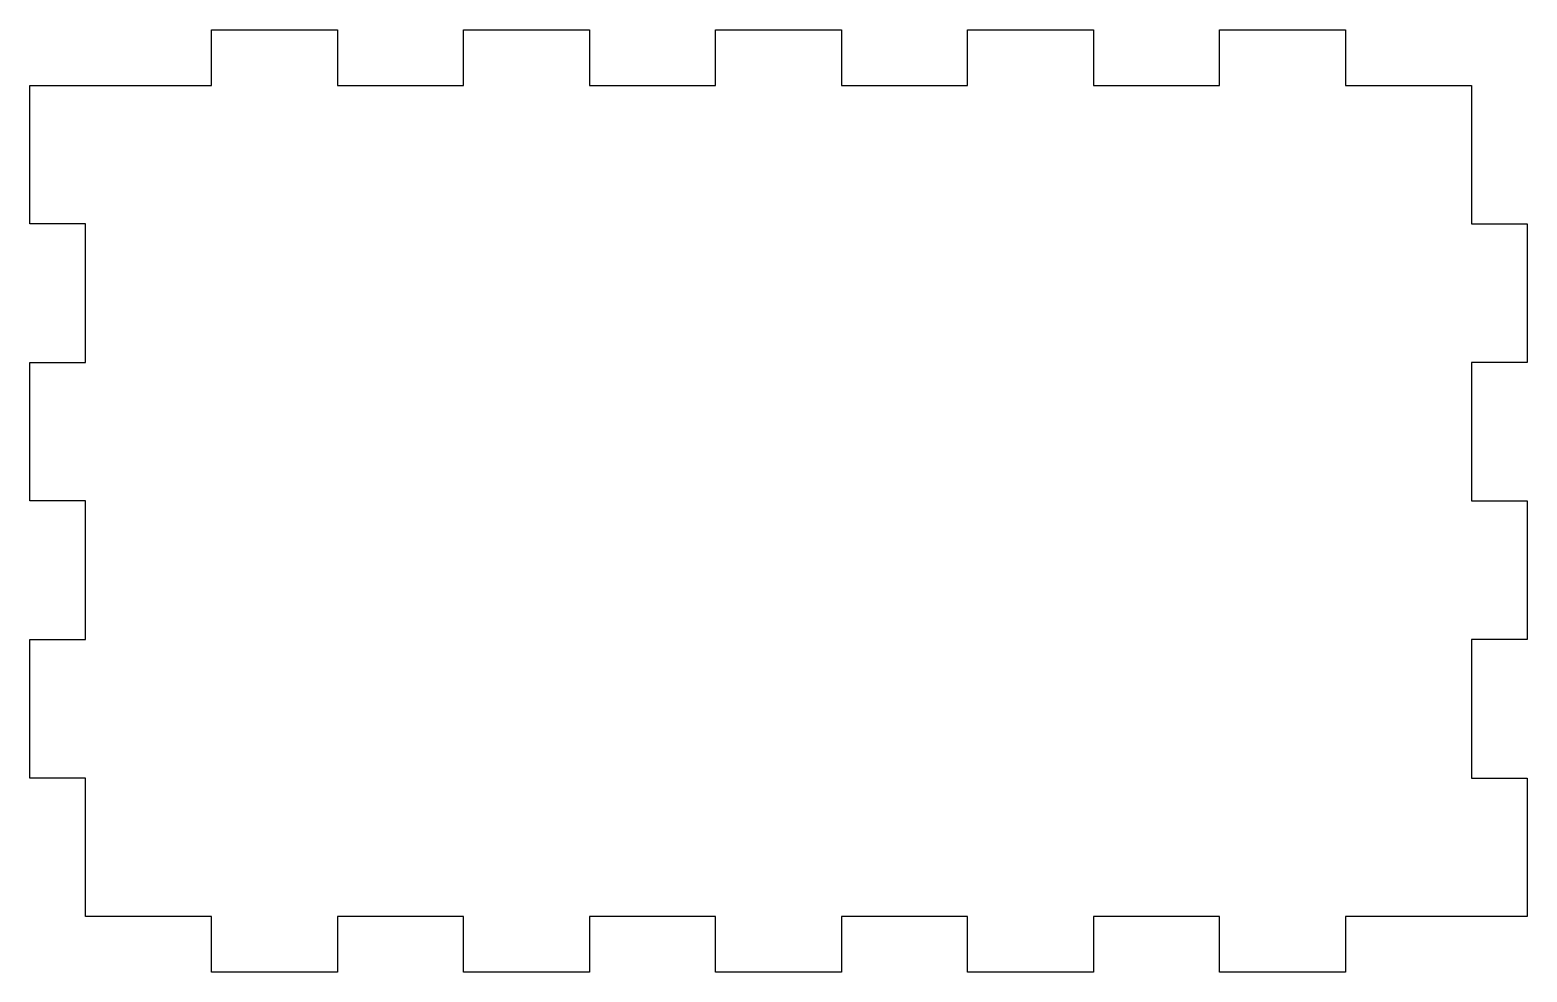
# Model space of a CAD drawing. Extents: x 0 to 108, y 0 to 68.
import ezdxf

# ---------------------------------------------------------------- set-up
doc = ezdxf.new("R2010")
doc.units = 0
doc.layers.get('0').update_dxf_attribs({"linetype": 'CONTINUOUS'})

msp = doc.modelspace()

# ---------------------------------------------------------------- linework, layer by layer
at = {"color": 9}
for p, q in [((13.09, 64), (13.09, 68)), ((13.09, 68), (22.18, 68)), ((22.18, 68), (22.18, 64)), ((31.27, 64), (31.27, 68)), ((31.27, 68), (40.36, 68)), ((40.36, 68), (40.36, 64)), ((49.46, 64), (49.46, 68)), ((49.46, 68), (58.55, 68)), ((58.55, 68), (58.55, 64)), ((67.64, 64), (67.64, 68)), ((67.64, 68), (76.73, 68)), ((76.73, 68), (76.73, 64)), ((85.82, 64), (85.82, 68)), ((85.82, 68), (94.91, 68)), ((94.91, 68), (94.91, 64)), ((0, 54), (0, 64)), ((0, 64), (4, 64)), ((4, 64), (13.09, 64)), ((22.18, 64), (31.27, 64)), ((40.36, 64), (49.46, 64)), ((58.55, 64), (67.64, 64)), ((76.73, 64), (85.82, 64)), ((94.91, 64), (104, 64)), ((104, 64), (104, 54)), ((4, 54), (0, 54)), ((4, 44), (4, 54)), ((104, 54), (108, 54)), ((108, 54), (108, 44)), ((0, 34), (0, 44)), ((0, 44), (4, 44)), ((108, 44), (104, 44)), ((104, 44), (104, 34)), ((4, 34), (0, 34)), ((4, 24), (4, 34)), ((104, 34), (108, 34)), ((108, 34), (108, 24)), ((0, 14), (0, 24)), ((0, 24), (4, 24)), ((108, 24), (104, 24)), ((104, 24), (104, 14)), ((4, 14), (0, 14)), ((4, 4), (4, 14)), ((104, 14), (108, 14)), ((108, 14), (108, 4)), ((13.09, 4), (4, 4)), ((13.09, 0), (13.09, 4)), ((31.27, 4), (22.18, 4)), ((22.18, 4), (22.18, 0)), ((31.27, 0), (31.27, 4)), ((49.46, 4), (40.36, 4)), ((40.36, 4), (40.36, 0)), ((49.46, 0), (49.46, 4)), ((67.64, 4), (58.55, 4)), ((58.55, 4), (58.55, 0)), ((67.64, 0), (67.64, 4)), ((85.82, 4), (76.73, 4)), ((76.73, 4), (76.73, 0)), ((85.82, 0), (85.82, 4)), ((108, 4), (94.91, 4)), ((94.91, 4), (94.91, 0)), ((22.18, 0), (13.09, 0)), ((40.36, 0), (31.27, 0)), ((58.55, 0), (49.46, 0)), ((76.73, 0), (67.64, 0)), ((94.91, 0), (85.82, 0))]:
    msp.add_line(p, q, dxfattribs=at)

doc.saveas('drawing.dxf')
